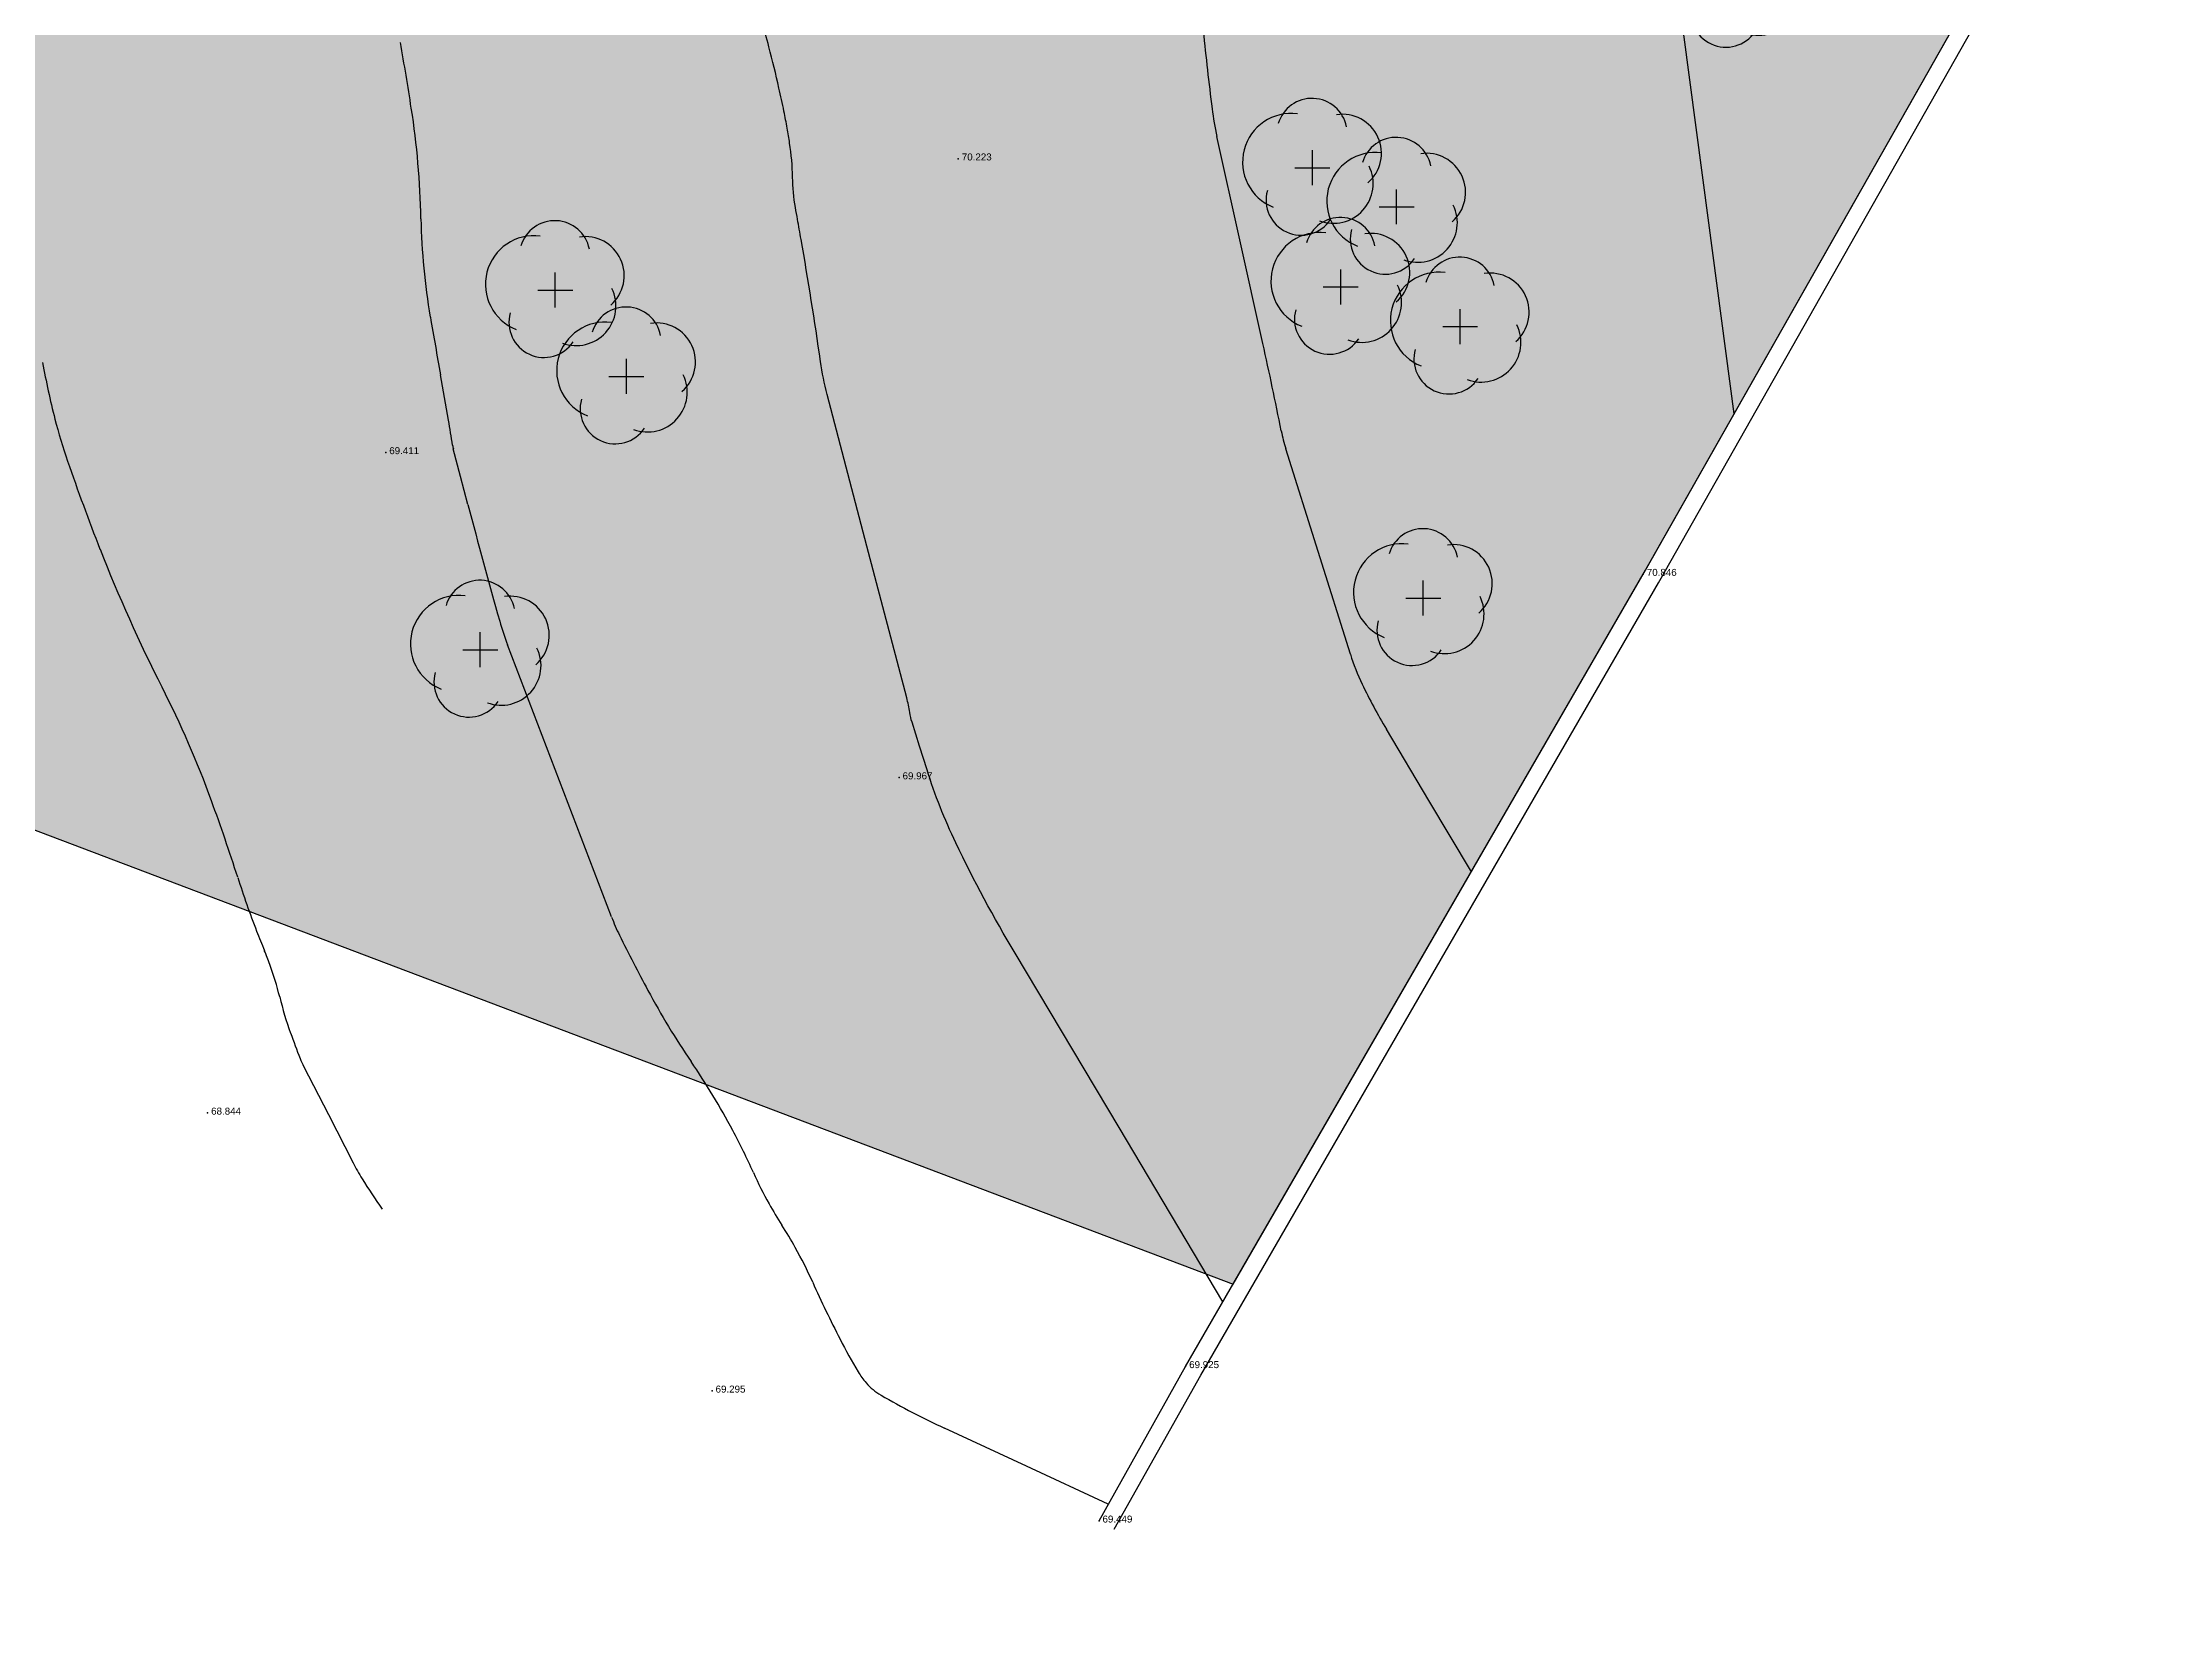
# Model space of a CAD drawing. Header units: millimetres. Extents: x -1.4 to 79.7, y -0.9 to 48.8.
# Drawn here: x 21.94 to 52.35, y -0.22 to 22.38 of the extents above; entities that cross this region are included whole.
import ezdxf

# ---------------------------------------------------------------- set-up
doc = ezdxf.new("R2010")
doc.units = ezdxf.units.MM
for name, color, linetype in [('1cotas_1', 253, 'Continuous'), ('1cv', 9, 'Continuous'), ('1cvd', 9, 'Continuous'), ('1puntos_1', 83, 'Continuous'), ('Arbol', 82, 'Continuous'), ('Muro', 12, 'Continuous')]:
    doc.layers.add(name, color=color, linetype=linetype)
doc.styles.get("Standard").update_dxf_attribs({"font": 'arial.ttf', "height": 3})

# ---------------------------------------------------------------- blocks, each defined once
blk = doc.blocks.new('Arbol')
at = {"true_color": 0x999b37}
h = blk.add_hatch(color=55, dxfattribs=at)
h.dxf.hatch_style = 1
h.paths.add_polyline_path([(0.416, 0.765, 0.539976), (-0.427, 0.767, 0.693332), (-0.659, -0.513, 0.659153), (0.222, -0.788, 0.500024), (0.863, -0.144, 0.638783)])
at = {"layer": 'Arbol', "linetype": 'Continuous'}
for p, q in [((-0.25, 0), (0.25, 0)), ((0, -0.25), (0, 0.25))]:
    blk.add_line(p, q, dxfattribs=at)
at = {"layer": 'Arbol'}
for centre, radius, start, end in [((-0.006, 0.489), 0.504, 11.2611, 163.5272), ((-0.303, 0.083), 0.695, 82.6659, 248.4272), ((0.429, 0.207), 0.558, 310.841, 98.6131), ((0.301, -0.226), 0.568, 249.5555, 26.1047), ((-0.16, -0.462), 0.502, 164.3693, 326.1917)]:
    blk.add_arc(centre, radius, start, end, dxfattribs=at)
blk = doc.blocks.new('A$C43d6e65a')
at = {"true_color": 0xf6f7cf}
h = blk.add_hatch(color=254, dxfattribs=at)
h.dxf.hatch_style = 1
h.paths.add_polyline_path([(-14.156, 27.83), (-17.839, 27.503), (-22.796, 27.08), (-26.139, 25.954), (-28.142, 23.246), (-28.563, 20.94), (-28.577, 18.277), (-28.639, 9.044), (-28.663, 5.888), (-28.938, 1.249), (0, 0), (2.396, 11.589), (4.326, 21.334), (6.152, 29.685), (-6.212, 28.519)])
at = {"color": 220}
blk.add_lwpolyline([(2.396, 11.589), (4.326, 21.334), (6.152, 29.685), (-6.212, 28.519), (-14.156, 27.83), (-17.839, 27.503), (-22.796, 27.08), (-26.139, 25.954), (-28.142, 23.246), (-28.563, 20.94), (-28.577, 18.277), (-28.639, 9.044), (-28.663, 5.888), (-28.938, 1.249), (0, 0), (2.396, 11.589)], close=True, dxfattribs=at)

msp = doc.modelspace()

# ---------------------------------------------------------------- hatches: boundary and pattern name
at = {"true_color": 0x636466}
h = msp.add_hatch(color=251, dxfattribs=at)
h.dxf.hatch_style = 1
h.paths.add_polyline_path([(14.72, 28.693, 0.046629), (14.658, 28.712, 0.013365), (14.437, 28.752, 0.016714), (14.125, 28.789, -0.019987), (13.865, 28.822, -0.010096), (13.707, 28.851, -0.012552), (13.582, 28.88, -0.026532), (13.334, 28.959, -0.022463), (13.051, 29.081), (12.541, 29.328), (11.268, 29.945), (9.84, 25.646), (11.661, 24.815), (11.996, 24.663, 0.022463), (12.161, 24.596, 0.020707), (12.345, 24.54, 0.012504), (12.444, 24.517, 0.009254), (12.579, 24.491, 0.021176), (12.791, 24.465, -0.01706), (13.054, 24.434, -0.013365), (13.211, 24.405, -0.026939), (13.288, 24.385)])
h.paths.add_polyline_path([(13.288, 24.385, 0.026939), (13.211, 24.405, 0.013365), (13.054, 24.434, 0.01706), (12.791, 24.465, -0.021176), (12.579, 24.491, -0.009254), (12.444, 24.517, -0.012504), (12.345, 24.54, -0.020707), (12.161, 24.596, -0.022463), (11.996, 24.663), (11.661, 24.815), (9.84, 25.646), (9.192, 23.698), (8.524, 21.767, 0.010947), (10.097, 21.196, -0.028271), (10.141, 21.179), (10.243, 21.132), (10.345, 21.086, 0.034173), (10.641, 20.974, -0.041142), (10.886, 20.879), (11.404, 20.625), (11.922, 20.371), (12.727, 22.696)])
h.paths.add_polyline_path([(11.808, 20.042), (11.922, 20.371), (11.404, 20.625), (10.886, 20.879, 0.041142), (10.641, 20.974, -0.034173), (10.345, 21.086), (10.243, 21.132), (10.141, 21.179, 0.022463), (10.106, 21.193, -0.01101), (8.524, 21.767), (8.273, 21.044), (7.464, 18.943), (8.534, 17.996), (8.585, 17.952, 0.022464), (8.612, 17.929, 0.024872), (8.639, 17.912, 0.033629), (8.667, 17.898, 0.037548), (8.791, 17.85, -0.026794), (8.865, 17.819, 0.029989), (8.951, 17.782, -0.013796), (9.025, 17.753, -0.032545), (9.157, 17.688, 0.037452), (9.272, 17.631, 0.002319), (9.348, 17.602, -0.003357), (9.4, 17.581), (9.822, 17.412), (10.243, 17.242, 0.040011), (10.434, 17.183, -0.031221), (10.679, 17.111)])
h.paths.add_polyline_path([(10.679, 17.111, 0.031221), (10.434, 17.183, -0.040011), (10.243, 17.242), (9.822, 17.412), (9.4, 17.581, 0.003357), (9.348, 17.602, -0.002319), (9.272, 17.631, -0.037452), (9.157, 17.688, 0.032545), (9.025, 17.753, 0.013796), (8.951, 17.782, -0.029989), (8.865, 17.819, 0.026794), (8.791, 17.85, -0.026661), (8.702, 17.882, -0.01509), (8.644, 17.908, -0.046674), (8.585, 17.952), (8.534, 17.996), (7.464, 18.943), (6.428, 16.253), (6.146, 15.624, -0.03692), (7.15, 14.917), (7.164, 14.906), (7.178, 14.895, 0.051919), (7.271, 14.837, 0.022463), (7.503, 14.735), (7.84, 14.605), (8.177, 14.476, -0.016908), (8.225, 14.455, 0.010707), (8.301, 14.422, 0.033358), (8.427, 14.38, -0.032758), (8.555, 14.337, -0.009112), (8.614, 14.311, 0.00835), (8.678, 14.283, 0.021986), (8.831, 14.228, -0.036143), (8.923, 14.191), (9.158, 14.078), (9.392, 13.965), (9.628, 14.503), (9.963, 15.251)])
h.paths.add_polyline_path([(7.988, 10.764, 0.000266), (7.953, 10.781, 0.000179), (7.901, 10.807, 0.040898), (7.812, 10.843, -0.040898), (7.719, 10.879, -0.00111), (7.645, 10.916), (7.017, 11.234), (6.402, 11.545, -0.022463), (6.201, 11.659, -0.041243), (4.849, 12.667), (4.282, 11.375), (3.311, 9.293, -0.067222), (4.739, 8.844, -0.022463), (4.85, 8.786), (5.175, 8.596), (5.5, 8.406, 0.042296), (5.695, 8.313, -0.044053), (5.883, 8.223), (6.248, 8.007), (6.612, 7.791), (7.817, 10.373)])
h.paths.add_polyline_path([(7.901, 10.807, 0.040898), (7.812, 10.843, -0.040898), (7.719, 10.879, -0.00111), (7.645, 10.916), (7.017, 11.234), (6.402, 11.545, -0.022463), (6.201, 11.659, -0.041243), (4.849, 12.667), (6.093, 15.505), (6.146, 15.624, -0.03692), (7.15, 14.917), (7.164, 14.906), (7.178, 14.895, 0.051919), (7.271, 14.837, 0.022463), (7.503, 14.735), (7.84, 14.605), (8.177, 14.476, -0.016908), (8.225, 14.455, 0.010707), (8.301, 14.422, 0.033358), (8.427, 14.38, -0.032758), (8.555, 14.337, -0.009112), (8.614, 14.311, 0.00835), (8.678, 14.283, 0.021986), (8.831, 14.228, -0.036143), (8.923, 14.191), (9.158, 14.078), (9.392, 13.965), (7.988, 10.764, 0.000266), (7.953, 10.781, 0.000179)])
h.paths.add_polyline_path([(11.93, 26.605), (12.409, 26.605), (12.409, 26.758), (11.93, 26.758)], flags=24)
h.paths.add_polyline_path([(8.777, 18.095), (9.256, 18.095), (9.256, 18.248), (8.777, 18.248)], flags=24)
h.paths.add_polyline_path([(9.907, 20.721), (10.386, 20.721), (10.386, 20.874), (9.907, 20.874)], flags=24)
h.paths.add_polyline_path([(7.841, 10.321), (8.32, 10.321), (8.32, 10.474), (7.841, 10.474)], flags=9)
h.paths.add_polyline_path([(6.679, 13.763), (7.158, 13.763), (7.158, 13.916), (6.679, 13.916)], flags=24)
h.paths.add_polyline_path([(3.56, 6.688), (4.039, 6.688), (4.039, 6.841), (3.56, 6.841)], flags=9)
h.paths.add_polyline_path([(42.001, 33.503), (42.48, 33.503), (42.48, 33.656), (42.001, 33.656)], flags=9)
h.paths.add_polyline_path([(25.806, 37.351), (26.285, 37.351), (26.285, 37.504), (25.806, 37.504)], flags=9)
h.paths.add_polyline_path([(19.525, 35.393), (20.004, 35.393), (20.004, 35.546), (19.525, 35.546)], flags=9)
h.paths.add_polyline_path([(19.874, 37.68), (20.353, 37.68), (20.353, 37.833), (19.874, 37.833)], flags=9)
h.paths.add_polyline_path([(9.987, 15.199), (10.466, 15.199), (10.466, 15.352), (9.987, 15.352)], flags=25)
h.paths.add_polyline_path([(11.832, 19.99), (12.311, 19.99), (12.311, 20.143), (11.832, 20.143)], flags=9)
h.paths.add_polyline_path([(5.044, -0.218), (5.523, -0.218), (5.523, -0.065), (5.044, -0.065)], flags=9)
h.paths.add_polyline_path([(27.906, 29.475), (28.385, 29.475), (28.385, 29.628), (27.906, 29.628)], flags=9)
h.paths.add_polyline_path([(31.86, 31.674), (32.339, 31.674), (32.339, 31.827), (31.86, 31.827)], flags=9)
h.paths.add_polyline_path([(35.054, 20.667), (35.533, 20.667), (35.533, 20.82), (35.054, 20.82)], flags=9)
h.paths.add_polyline_path([(34.207, 11.815), (34.686, 11.815), (34.686, 11.968), (34.207, 11.968)], flags=9)
h.paths.add_polyline_path([(38.305, 3.393), (38.784, 3.393), (38.784, 3.546), (38.305, 3.546)], flags=9)
h.paths.add_polyline_path([(44.849, 14.725), (45.328, 14.725), (45.328, 14.878), (44.849, 14.878)], flags=9)
h.paths.add_polyline_path([(49.745, 23.369), (50.224, 23.369), (50.224, 23.522), (49.745, 23.522)], flags=9)
h.paths.add_polyline_path([(44.161, 25.411), (44.64, 25.411), (44.64, 25.564), (44.161, 25.564)], flags=9)
h.paths.add_polyline_path([(45.618, 29.037), (46.097, 29.037), (46.097, 29.19), (45.618, 29.19)], flags=9)

# ---------------------------------------------------------------- linework, layer by layer
at = {"layer": '1cv'}
for p, q in [((39.057, 19.557, 7.026), (38.728, 21.037, 7.026)), ((39.385, 18.077, 7.026), (39.057, 19.557, 7.026)), ((27.913, 16.172, 6.026), (27.809, 16.571, 6.026)), ((40.175, 15.1, 7.026), (39.714, 16.569, 7.026)), ((28.018, 15.774, 6.026), (27.913, 16.172, 6.026)), ((40.636, 13.632, 7.026), (40.175, 15.1, 7.026)), ((29.328, 11.818, 6.026), (28.585, 13.764, 6.026)), ((41.759, 11.539, 7.026), (41.151, 12.559, 7.026)), ((30.071, 9.873, 6.026), (29.328, 11.818, 6.026)), ((42.367, 10.52, 7.026), (41.759, 11.539, 7.026)), ((25.669, 7.737, 5.526), (26.023, 7.046, 5.526)), ((26.023, 7.046, 5.526), (26.376, 6.354, 5.526)), ((36.004, 2.017, 6.026), (34.833, 2.56, 6.026)), ((37.175, 1.473, 6.026), (36.004, 2.017, 6.026))]:
    msp.add_line(p, q, dxfattribs=at)
msp.add_lwpolyline([(46.125, 17.072), (45.764, 19.801), (45.402, 22.53, 0.022463)], format="xyb", dxfattribs=at)
for centre, radius, start, end in [((72.71, 25.834, 7.026), 34.334, 185.4991, 187.362), ((-18.401, 14.372, 6.026), 46.154, 8.8122, 9.9927), ((15.53, 19.632, 6.026), 11.818, 1.1038, 8.8122), ((43.122, 22.011, 7.026), 4.5, 187.362, 192.5094), ((36.679, 20.04, 6.026), 9.335, 181.1038, 189.779), ((124.632, 35.199, 6.026), 98.584, 189.77898, 190.26659), ((-15.916, 5.807, 7.026), 56.646, 11.2168, 12.5094), ((34.411, 20.123, 5.526), 12.69, 190.5343, 194.2666), ((-32.336, 6.767, 6.026), 60.938, 9.64639, 10.2666), ((29.357, 18.838, 5.526), 7.475, 194.2666, 199.0855), ((3.064, 12.784, 6.026), 25.03, 8.8173, 9.6464), ((42.052, 17.303, 7.026), 2.451, 191.2168, 197.4344), ((28.292, 16.697, 6.026), 0.499, 188.8173, 194.6913), ((54.428, 27.512, 5.526), 34.004, 199.0855, 201.3443), ((117.787, 39.309, 6.026), 92.803, 194.69127, 195.75921), ((43.18, 23.116, 5.526), 21.927, 201.3443, 207.0115), ((32.319, 15.19, 6.026), 3.997, 195.7592, 200.9066), ((43.694, 14.592, 7.026), 3.205, 197.4344, 205.6512), ((10.578, 6.497, 5.526), 14.666, 20.0806, 27.0115), ((48.159, 16.736, 7.026), 8.159, 205.6512, 210.7986), ((-1.527, 2.072, 5.526), 27.554, 17.6798, 20.0806), ((37.843, 14.621, 5.526), 13.767, 197.6798, 201.0765), ((32.842, 10.931, 6.026), 2.966, 200.9066, 206.3784), ((37.884, 14.637, 5.526), 13.811, 201.0765, 202.3098), ((56.361, 22.595, 6.026), 29.219, 206.3784, 208.1211), ((18.461, 6.667, 5.526), 7.183, 20.5996, 22.3098), ((21.592, 7.844, 5.526), 3.838, 13.366, 20.5996), ((40.251, 13.985, 6.026), 10.952, 208.1211, 214.3578), ((29.974, 9.835, 5.526), 4.777, 193.366, 199.8497), ((37.5, 12.553, 5.526), 12.778, 199.8497, 201.5923), ((26.824, 8.327, 5.526), 1.297, 201.5923, 207.0641), ((22.771, 2.036, 6.026), 10.222, 27.9021, 34.3578), ((22.299, 1.786, 6.026), 10.756, 24.3283, 27.9021), ((28.953, 7.671, 5.526), 2.894, 207.0641, 212.2115), ((36.268, 12.28, 5.526), 11.54, 212.2115, 214.7887), ((37.527, 8.67, 6.026), 5.956, 204.3283, 209.1318), ((37.638, 8.732, 6.026), 6.083, 209.1318, 212.466), ((26.732, 1.793, 6.026), 6.844, 29.3227, 32.4659), ((27.465, 2.205, 6.026), 6.003, 24.0289, 29.3227), ((47.532, 11.152, 6.026), 15.968, 204.0289, 207.274), ((40.979, 7.773, 6.026), 8.596, 207.274, 210.8489), ((34.557, 3.938, 6.026), 1.116, 210.8489, 220.7827), ((34.341, 3.751, 6.026), 0.83, 220.7827, 239.9381), ((39.633, 12.894, 6.026), 11.394, 239.9381, 245.0854)]:
    msp.add_arc(centre, radius, start, end, dxfattribs=at)
at = {"layer": '1cvd'}
msp.add_lwpolyline([(38.814, 4.368), (37.328, 6.861), (35.842, 9.353, -0.022463), (34.995, 10.932, -0.035868), (34.583, 11.976), (34.475, 12.317), (34.368, 12.658, -0.037829), (34.335, 12.8, 0.025848), (34.292, 13.008), (33.723, 15.178), (33.154, 17.347, -0.02855), (33.06, 17.817, 0.007729), (32.782, 19.565, 0.00086), (32.731, 19.853, -0.001481), (32.701, 20.02, -0.037871), (32.66, 20.454, 0.033647), (32.618, 20.942, 0.005151), (32.583, 21.155, 0.004491), (32.537, 21.398, 0.009164), (32.466, 21.73, 0.005148), (32.323, 22.317, 0.027315), (32.085, 23.075, -0.019799)], format="xyb", dxfattribs=at)
at = {"layer": '1puntos_1'}
for p in [(35.03, 20.719, 6.749), (26.843, 16.518, 5.937), (44.825, 14.777, 7.372), (34.183, 11.867, 6.493), (24.296, 7.071, 5.37), (38.281, 3.445, 6.451), (31.509, 3.095, 5.821), (37.042, 1.236, 5.975)]:
    msp.add_point(p, dxfattribs=at)
at = {"layer": 'Muro', "flags": 128}
msp.add_lwpolyline([(37.042, 1.236), (38.281, 3.445), (44.825, 14.777), (49.721, 23.421), (54.08, 30.774)], dxfattribs=at)
at = {"layer": 'Muro'}
msp.add_lwpolyline([(37.26, 1.114), (38.498, 3.321), (45.042, 14.653), (49.937, 23.296), (54.209, 30.488)], dxfattribs=at)

# ---------------------------------------------------------------- block references
at = {"extrusion": (-0.029171, -0.079583, 0.996401), "rotation": 1.839701298493077}
msp.add_blockref('A$C43d6e65a', (34.99, 18.238, 5.023), dxfattribs=at)
at = {"layer": 'Arbol'}
for p in [(46.166, 23.278, 8.902), (40.093, 20.589, 9.019), (41.297, 20.031, 8.68), (29.266, 18.84, 10.307), (40.499, 18.886, 8.588), (42.206, 18.318, 8.452), (30.285, 17.605, 10.327), (41.679, 14.434, 8.178), (28.194, 13.696, 9.566)]:
    msp.add_blockref('Arbol', p, dxfattribs=at)

# ---------------------------------------------------------------- texts
at = {"layer": '1cotas_1'}
for s, p in [('70.223', (35.08, 20.694, 8.099)), ('69.411', (26.893, 16.493, 8.099)), ('70.846', (44.875, 14.752, 8.099)), ('69.967', (34.233, 11.842, 8.099)), ('68.844', (24.346, 7.046, 8.099)), ('69.925', (38.331, 3.42, 8.099)), ('69.295', (31.559, 3.07, 8.099)), ('69.449', (37.092, 1.211, 8.099))]:
    msp.add_text(s, height=0.1, dxfattribs=at).set_placement(p)

doc.saveas('drawing.dxf')
